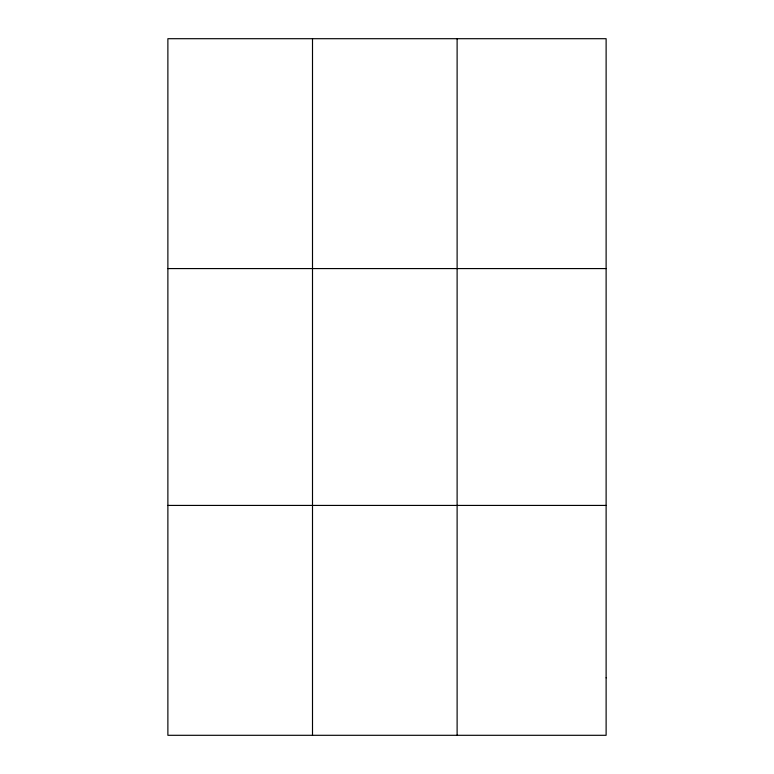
<?xml version="1.0" encoding="UTF-8"?>
<svg xmlns="http://www.w3.org/2000/svg" width="774" height="774" viewBox="0 0 774 774"><rect width="100%" height="100%" fill="white"/><g stroke="black" fill="none" stroke-linecap="round" stroke-linejoin="round"><path stroke-width="1.16" d="M312.502 735.3L312.502 38.7M457.115 735.3L457.115 38.7M167.881 268.578L606.119 268.578M167.881 505.422L606.119 505.422M606.119 677.831L606.119 735.3L167.881 735.3L167.881 38.7L606.119 38.7L606.119 677.831"/></g></svg>
